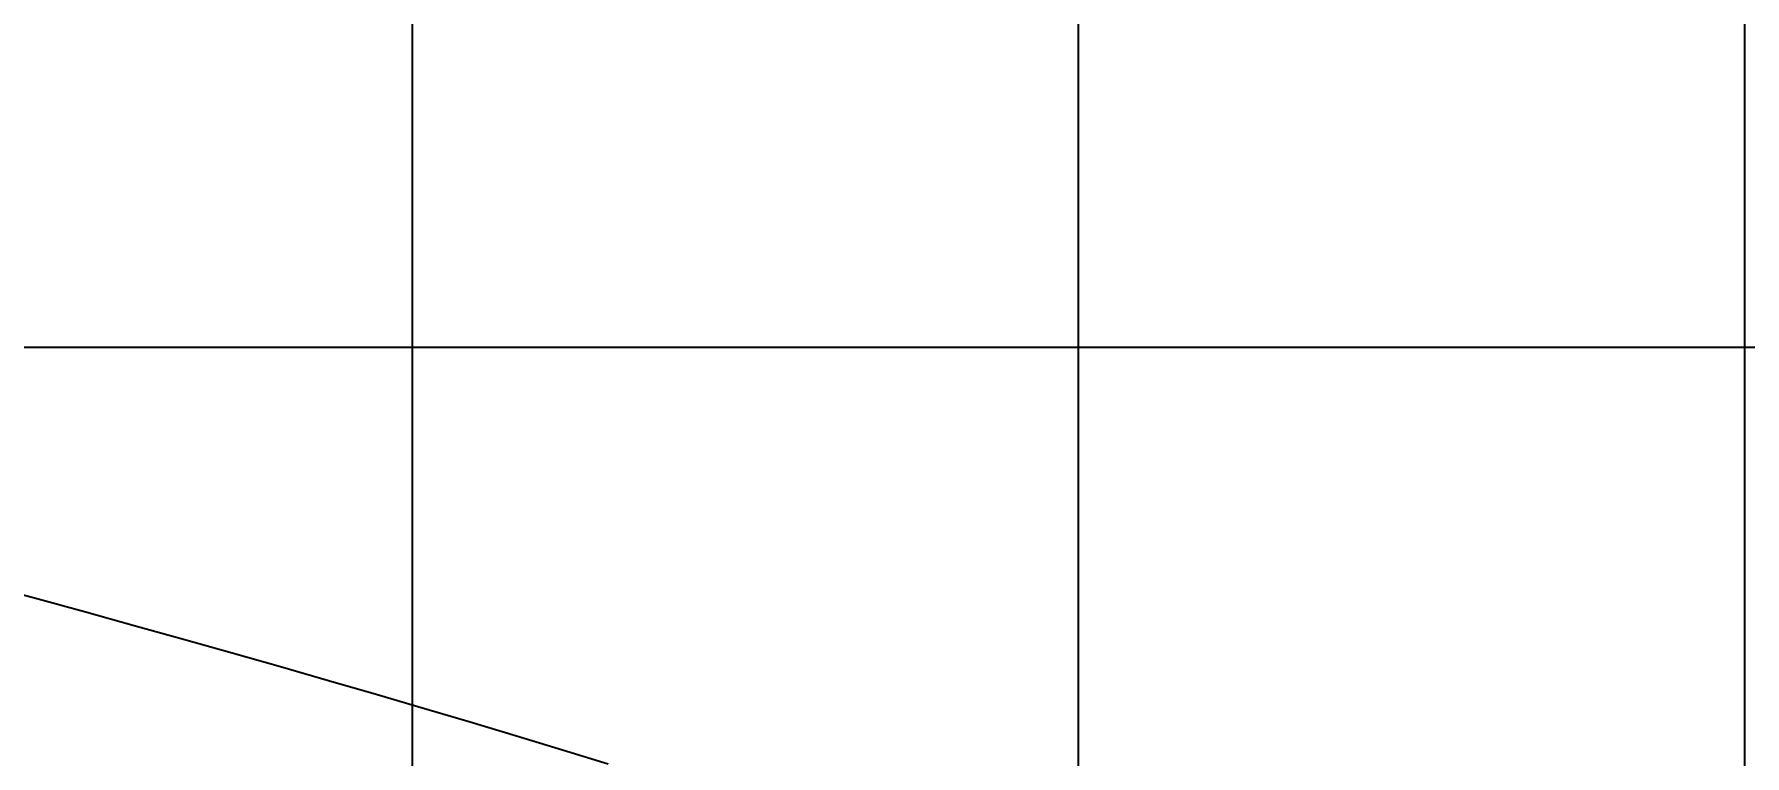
# Model space of a CAD drawing. Header units: millimetres. Extents: x -190954 to 154095, y 101 to 64253.
# Drawn here: x 221.11 to 227.6, y 129.43 to 132.17 of the extents above; entities that cross this region are included whole.
import ezdxf

# ---------------------------------------------------------------- set-up
doc = ezdxf.new("R2010")
doc.units = ezdxf.units.MM
doc.layers.add('GRID', color=179, linetype='Continuous')
doc.layers.add('WL20', color=179, linetype='Continuous')
doc.styles.add('SLDTEXTSTYLE0', font='TXT', dxfattribs={"width": 0.75})
doc.dimstyles.new('SLDDIMSTYLE0', dxfattribs={"dimtxt": 3.175, "dimasz": 3.302, "dimexe": 0, "dimexo": 0.0625, "dimgap": 0.79375, "dimtad": 0, "dimtih": 1, "dimtoh": 1, "dimlfac": 1500, "dimrnd": 1e-09, "dimzin": 4, "dimdsep": 46, "dimtxsty": 'SLDTEXTSTYLE0', "dimsah": 1, "dimcen": 0.09, "dimadec": 0, "dimazin": 1, "dimtfac": 1, "dimtofl": 0, "dimtmove": 0, "dimatfit": 3, "dimfxl": 0, "dimfrac": 2, "dimtolj": 1, "dimtzin": 12, "dimarcsym": 0})

# ---------------------------------------------------------------- blocks, each defined once
blk = doc.blocks.new('_D')
at = {"layer": 'WL20'}
for p, q in [((25.5973, 126.4167), (25.5973, 168.8394)), ((227.5959, 126.4167), (227.5959, 168.8394)), ((25.5973, 165.6644), (126.8004, 165.6644)), ((227.5959, 165.6644), (146.7411, 165.6644))]:
    blk.add_line(p, q, dxfattribs=at)
for points in [[(25.5973, 165.6644), (28.8993, 165.1564), (28.8993, 166.1724)], [(227.5959, 165.6644), (224.2939, 166.1724), (224.2939, 165.1564)]]:
    blk.add_solid(points, dxfattribs=at)
at = {"layer": 'WL20', "insert": (126.8004, 167.2371), "char_height": 3.175, "attachment_point": 1, "style": 'SLDTEXTSTYLE0'}
blk.add_mtext('302998.00', dxfattribs=at)

msp = doc.modelspace()

# ---------------------------------------------------------------- linework, layer by layer
at = {"layer": 'GRID', "color": 135}
for p, q in [((222.5465993, 125.1466667), (222.5465993, 154.8319333)), ((225.071268, 125.1466667), (225.071268, 154.8319333)), ((227.595936, 125.1466667), (227.595936, 154.8319333)), ((222.5465993, 111.8133333), (222.5465993, 138.48)), ((225.071268, 111.8133333), (225.071268, 138.48)), ((227.595936, 111.8133333), (227.595936, 138.48)), ((251.23, 130.98), (21.19727, 130.98))]:
    msp.add_line(p, q, dxfattribs=at)
at = {"layer": 'WL20', "color": 11}
for p, q in [((220.9233627, 130.0832267), (221.114548, 130.0315433)), ((221.114548, 130.0315433), (221.3041667, 129.9797593)), ((221.3041667, 129.9797593), (221.492268, 129.9278833)), ((221.492268, 129.9278833), (221.678804, 129.8759073)), ((221.678804, 129.8759073), (221.8638233, 129.8238387)), ((221.8638233, 129.8238387), (222.0472787, 129.77167)), ((222.0472787, 129.77167), (222.2292187, 129.719408)), ((222.2292187, 129.719408), (222.409594, 129.6670453)), ((222.409594, 129.6670453), (222.5884553, 129.61459)), ((222.5884553, 129.61459), (222.7657533, 129.5620327)), ((222.7657533, 129.5620327), (222.9415373, 129.5093827)), ((222.9415373, 129.5093827), (223.1157593, 129.4566313)), ((223.1157593, 129.4566313), (223.2884673, 129.403786))]:
    msp.add_line(p, q, dxfattribs=at)

# ---------------------------------------------------------------- dimensions: what is measured, and where the dimension line sits
at = {"layer": 'WL20'}
dim = msp.add_linear_dim(base=(25.5972687, 165.6644439), p1=(227.595936, 125.1466667), p2=(25.5972687, 125.1466667), dimstyle='SLDDIMSTYLE0', dxfattribs=at)
dim.commit()
dim.dimension.update_dxf_attribs({"geometry": '_D', "text_midpoint": (136.7707445, 165.6644439), "dimtype": 160})

doc.saveas('drawing.dxf')
